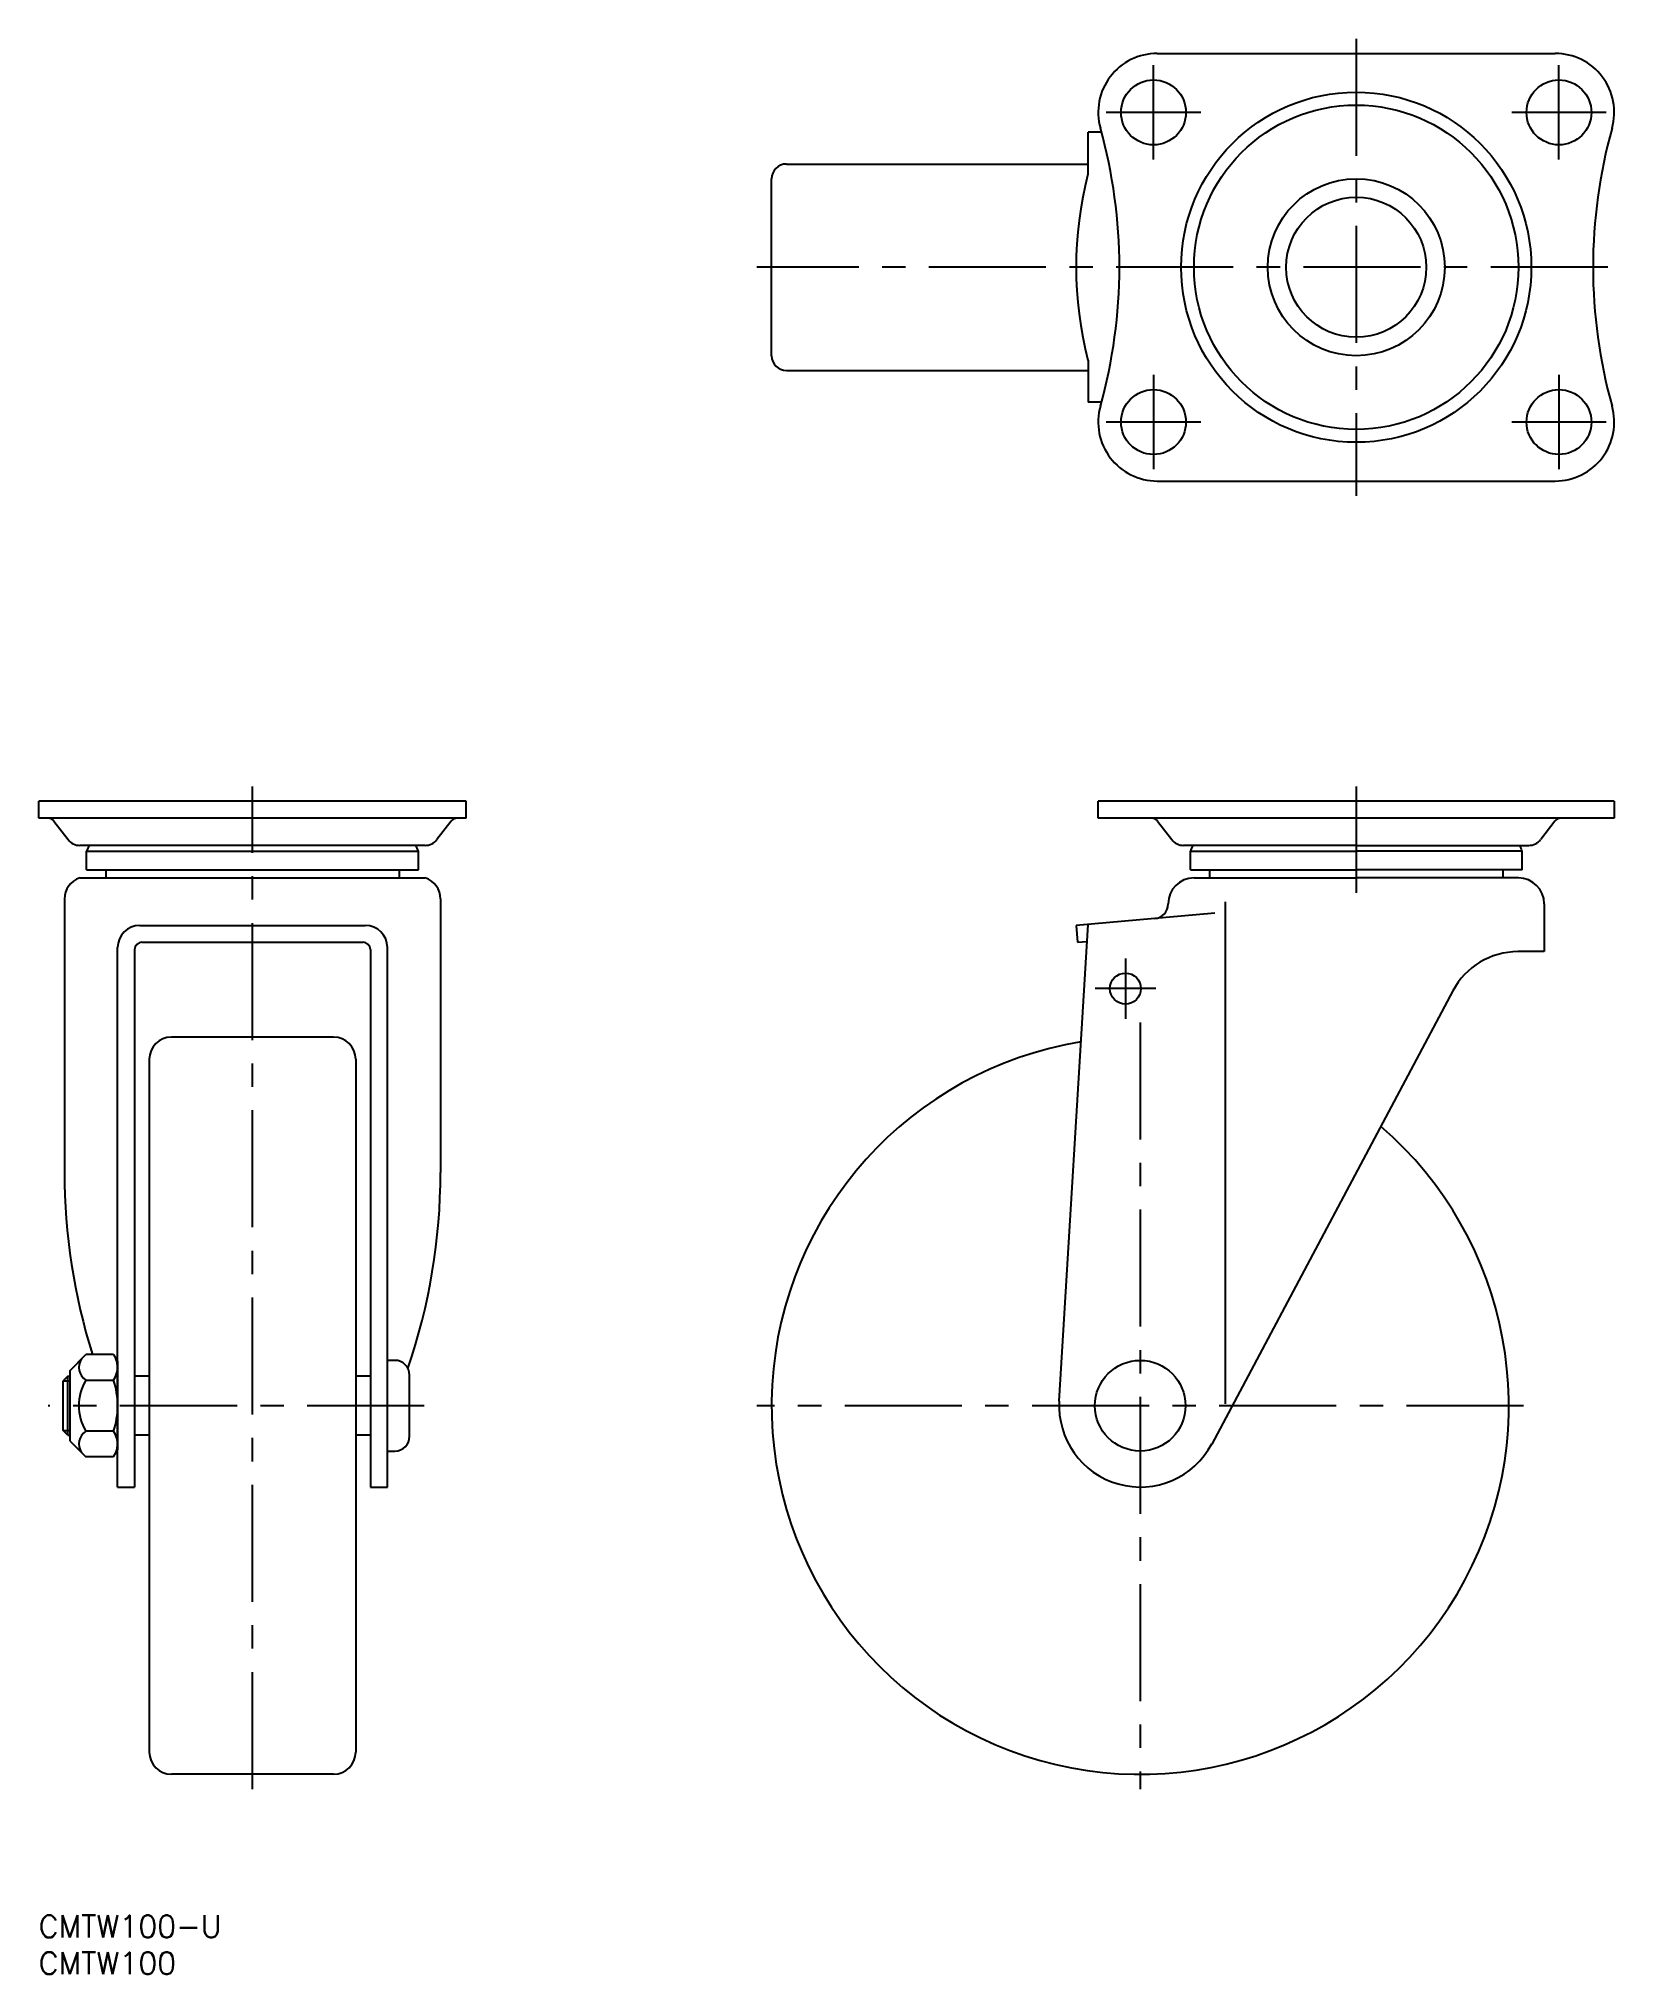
# Model space of a CAD drawing. Extents: x 0 to 214, y -8 to 255.
import ezdxf

# ---------------------------------------------------------------- set-up
doc = ezdxf.new("R2010")
doc.units = 0
doc.header["$LTSCALE"] = 0.5
doc.linetypes.add('CENTER', pattern=[50.8, 31.75, -6.35, 6.35, -6.35])
doc.layers.get('0').update_dxf_attribs({"linetype": 'CONTINUOUS'})
doc.layers.add('CENTER', color=1, linetype='CENTER')
doc.styles.get("Standard").update_dxf_attribs({"font": 'txt.shx', "height": 3, "bigfont": 'bigfont.shx'})

# ---------------------------------------------------------------- blocks, each defined once
blk = doc.blocks.new('*U9')
at = {"color": 7, "linetype": 'CONTINUOUS'}
blk.add_text('CMTW100-U', height=3, dxfattribs=at).set_placement((0, -3))
blk = doc.blocks.new('*U10')
at = {"color": 7, "linetype": 'CONTINUOUS'}
blk.add_text('CMTW100', height=3, dxfattribs=at).set_placement((0, -8))

msp = doc.modelspace()

# ---------------------------------------------------------------- linework, layer by layer
at = {"color": 7, "linetype": 'CONTINUOUS'}
for p, q in [((151.71, 252.56), (205.71, 252.56)), ((144.16, 241.86), (142.33, 241.86)), ((101.41, 237.56), (142.33, 237.56)), ((99.41, 211.56), (99.41, 235.56)), ((101.41, 209.56), (142.33, 209.56)), ((144.16, 205.26), (142.33, 205.26)), ((151.71, 194.56), (205.71, 194.56)), ((58, 151.13), (0, 151.13)), ((0, 148.83), (0, 151.13)), ((58, 148.83), (58, 151.13)), ((213.71, 151.13), (143.71, 151.13)), ((143.71, 148.83), (143.71, 151.13)), ((213.71, 151.13), (213.71, 148.83)), ((58, 148.83), (0, 148.83)), ((2.05, 148.44), (3.98, 145.92)), ((55.95, 148.44), (54.02, 145.92)), ((213.71, 148.83), (143.71, 148.83)), ((151.76, 148.44), (153.7, 145.92)), ((205.66, 148.44), (203.73, 145.92)), ((52.43, 145.13), (5.57, 145.13)), ((178.71, 145.13), (155.29, 145.13)), ((178.71, 145.13), (202.14, 145.13)), ((6.5, 144.33), (51.5, 144.33)), ((6.5, 141.83), (6.5, 144.33)), ((6.5, 141.83), (51.5, 141.83)), ((9.12, 141.83), (9.12, 140.72)), ((48.88, 141.83), (48.88, 140.72)), ((51.5, 141.83), (51.5, 144.33)), ((156.21, 144.33), (178.71, 144.33)), ((156.21, 141.83), (156.21, 144.33)), ((156.21, 141.83), (178.71, 141.83)), ((158.83, 141.83), (158.83, 140.72)), ((201.21, 144.33), (178.71, 144.33)), ((201.21, 141.83), (178.71, 141.83)), ((198.6, 141.83), (198.6, 140.72)), ((201.21, 141.83), (201.21, 144.33)), ((5.56, 140.72), (52.44, 140.72)), ((156.71, 140.72), (178.71, 140.72)), ((200.71, 140.72), (178.71, 140.72)), ((3.5, 137.87), (3.5, 100.78)), ((54.5, 137.87), (54.5, 100.78)), ((160.96, 69.38), (160.96, 137.47)), ((204.21, 137.22), (204.21, 130.72)), ((13.7, 134.28), (44.3, 134.28)), ((138.43, 69.76), (142.33, 134.42)), ((159.53, 135.92), (140.71, 134.28)), ((140.71, 134.28), (140.91, 131.99)), ((14, 131.99), (44, 131.99)), ((140.91, 131.99), (142.19, 132.1)), ((10.7, 58.1), (10.7, 131.28)), ((13, 130.99), (13, 58.1)), ((45, 130.99), (45, 58.1)), ((47.3, 58.1), (47.3, 131.28)), ((204.21, 130.72), (200.64, 130.72)), ((191.82, 125.42), (159.11, 63.91)), ((40, 119.13), (18, 119.13)), ((15, 116.13), (15, 22.13)), ((43, 116.13), (43, 22.13)), ((4.2, 73.88), (6.38, 76.06)), ((4.2, 73.88), (4.2, 64.38)), ((10.16, 76.06), (6.38, 76.06)), ((10.16, 76.06), (10.7, 75.13)), ((10.7, 75.13), (10.7, 63.13)), ((48.3, 75.28), (47.3, 75.28)), ((3.93, 73.13), (3.3, 72.51)), ((3.3, 65.76), (3.3, 72.51)), ((3.93, 65.13), (3.93, 73.13)), ((3.93, 73.13), (4.2, 73.13)), ((6.38, 72.6), (10.16, 72.6)), ((15, 73.13), (13, 73.13)), ((45, 73.13), (43, 73.13)), ((50.3, 64.98), (50.3, 73.28)), ((3.93, 65.13), (3.3, 65.76)), ((10.16, 65.67), (6.38, 65.67)), ((3.93, 65.13), (4.2, 65.13)), ((4.2, 64.38), (6.38, 62.2)), ((10.16, 62.2), (10.7, 63.13)), ((15, 65.13), (13, 65.13)), ((45, 65.13), (43, 65.13)), ((10.16, 62.2), (6.38, 62.2)), ((47.3, 62.98), (48.3, 62.98)), ((10.7, 58.1), (13, 58.1)), ((45, 58.1), (47.3, 58.1)), ((40, 19.13), (18, 19.13))]:
    msp.add_line(p, q, dxfattribs=at)
at = {"linetype": 'CONTINUOUS'}
for p, q in [((142.33, 236.16), (142.33, 241.86)), ((142.33, 210.96), (142.33, 205.26))]:
    msp.add_line(p, q, dxfattribs=at)
at = {"color": 3, "linetype": 'CONTINUOUS'}
for p, q in [((3.3, 72.51), (4.2, 72.51)), ((3.3, 65.76), (4.2, 65.76))]:
    msp.add_line(p, q, dxfattribs=at)
at = {"color": 7, "linetype": 'CONTINUOUS'}
for centre, radius in [((151.21, 244.56), 4.4), ((178.71, 223.56), 23.75), ((206.21, 244.56), 4.4), ((178.71, 223.56), 22), ((178.71, 223.56), 12), ((178.71, 223.56), 9.5), ((151.21, 202.56), 4.4), ((206.21, 202.56), 4.4), ((147.41, 125.71), 2.1), ((149.41, 69.13), 6.15)]:
    msp.add_circle(centre, radius, dxfattribs=at)
for centre, radius, start, end in [((151.71, 244.56), 8, 90, 195.6185), ((205.71, 244.56), 8, 344.3815, 90), ((76.59, 223.56), 70, 344.3815, 15.6185), ((280.83, 223.56), 70, 164.3815, 195.6185), ((101.41, 235.56), 2, 90, 180), ((190.71, 223.56), 50, 165.4009, 194.5991), ((101.41, 211.56), 2, 180, 270), ((151.71, 202.56), 8, 164.3815, 270), ((205.71, 202.56), 8, 270, 15.6185), ((1.26, 147.83), 1, 37.4526, 90), ((56.74, 147.83), 1, 90, 142.5474), ((150.97, 147.83), 1, 37.4526, 90), ((206.46, 147.83), 1, 90, 142.5474), ((5.57, 147.13), 2, 217.4526, 270), ((11.73, 142.63), 5.5, 152.9643, 161.9955), ((46.27, 142.63), 5.5, 18.0045, 27.0357), ((52.43, 147.13), 2, 270, 322.5474), ((155.29, 147.13), 2, 217.4526, 270), ((161.44, 142.63), 5.5, 152.9643, 161.9955), ((195.98, 142.63), 5.5, 18.0045, 27.0357), ((202.14, 147.13), 2, 270, 322.5474), ((6.5, 137.87), 3, 108.1949, 180), ((51.5, 137.87), 3, 0, 71.8051), ((156.71, 137.22), 3.5, 90, 180), ((200.71, 137.22), 3.5, 0, 90), ((151.21, 137.2), 2, 275, 0), ((13.7, 131.28), 3, 90, 180), ((44.3, 131.28), 3, 0, 90), ((14, 130.99), 1, 90, 180), ((44, 130.99), 1, 360, 90), ((200.64, 120.72), 10, 90, 152), ((18, 116.13), 3, 90, 180), ((40, 116.13), 3, 0, 90), ((149.41, 69.13), 50, 99.26, 49.2745), ((85.85, 100.78), 82.35, 180, 197.4666), ((-27.85, 100.78), 82.35, 341.157, 0), ((7.53, 74.33), 2.08, 146.3736, 236.3736), ((7.63, 74.33), 3.07, 325.6158, 25.6158), ((48.3, 73.28), 2, 0, 90), ((12.38, 69.13), 6.93, 150, 210), ((-0.76, 69.13), 11.46, 342.412, 17.588), ((149.41, 69.1), 11, 176.5531, 332.138), ((7.53, 63.94), 2.08, 123.6264, 213.6264), ((7.63, 63.94), 3.07, 334.3842, 34.3842), ((48.3, 64.98), 2, 270, 0), ((18, 22.13), 3, 180, 270), ((40, 22.13), 3, 270, 0)]:
    msp.add_arc(centre, radius, start, end, dxfattribs=at)
at = {"layer": 'CENTER', "color": 1, "linetype": 'CENTER'}
for p, q in [((178.71, 254.56), (178.71, 192.56)), ((151.21, 238.16), (151.21, 250.96)), ((206.21, 238.16), (206.21, 250.96)), ((157.61, 244.56), (144.81, 244.56)), ((212.61, 244.56), (199.81, 244.56)), ((212.83, 223.56), (97.41, 223.56)), ((151.21, 208.96), (151.21, 196.16)), ((206.21, 208.96), (206.21, 196.16)), ((157.61, 202.56), (144.81, 202.56)), ((212.61, 202.56), (199.81, 202.56)), ((29, 17.13), (29, 153.13)), ((178.71, 153.13), (178.71, 138.72)), ((147.41, 129.81), (147.41, 121.61)), ((151.51, 125.71), (143.31, 125.71)), ((149.41, 121.13), (149.41, 17.13)), ((52.3, 69.13), (1.3, 69.13)), ((201.41, 69.13), (97.41, 69.13))]:
    msp.add_line(p, q, dxfattribs=at)

# ---------------------------------------------------------------- block references
at = {"color": 7, "linetype": 'CONTINUOUS'}
for name in ['*U9', '*U10']:
    msp.add_blockref(name, (0, 0), dxfattribs=at)

doc.saveas('drawing.dxf')
